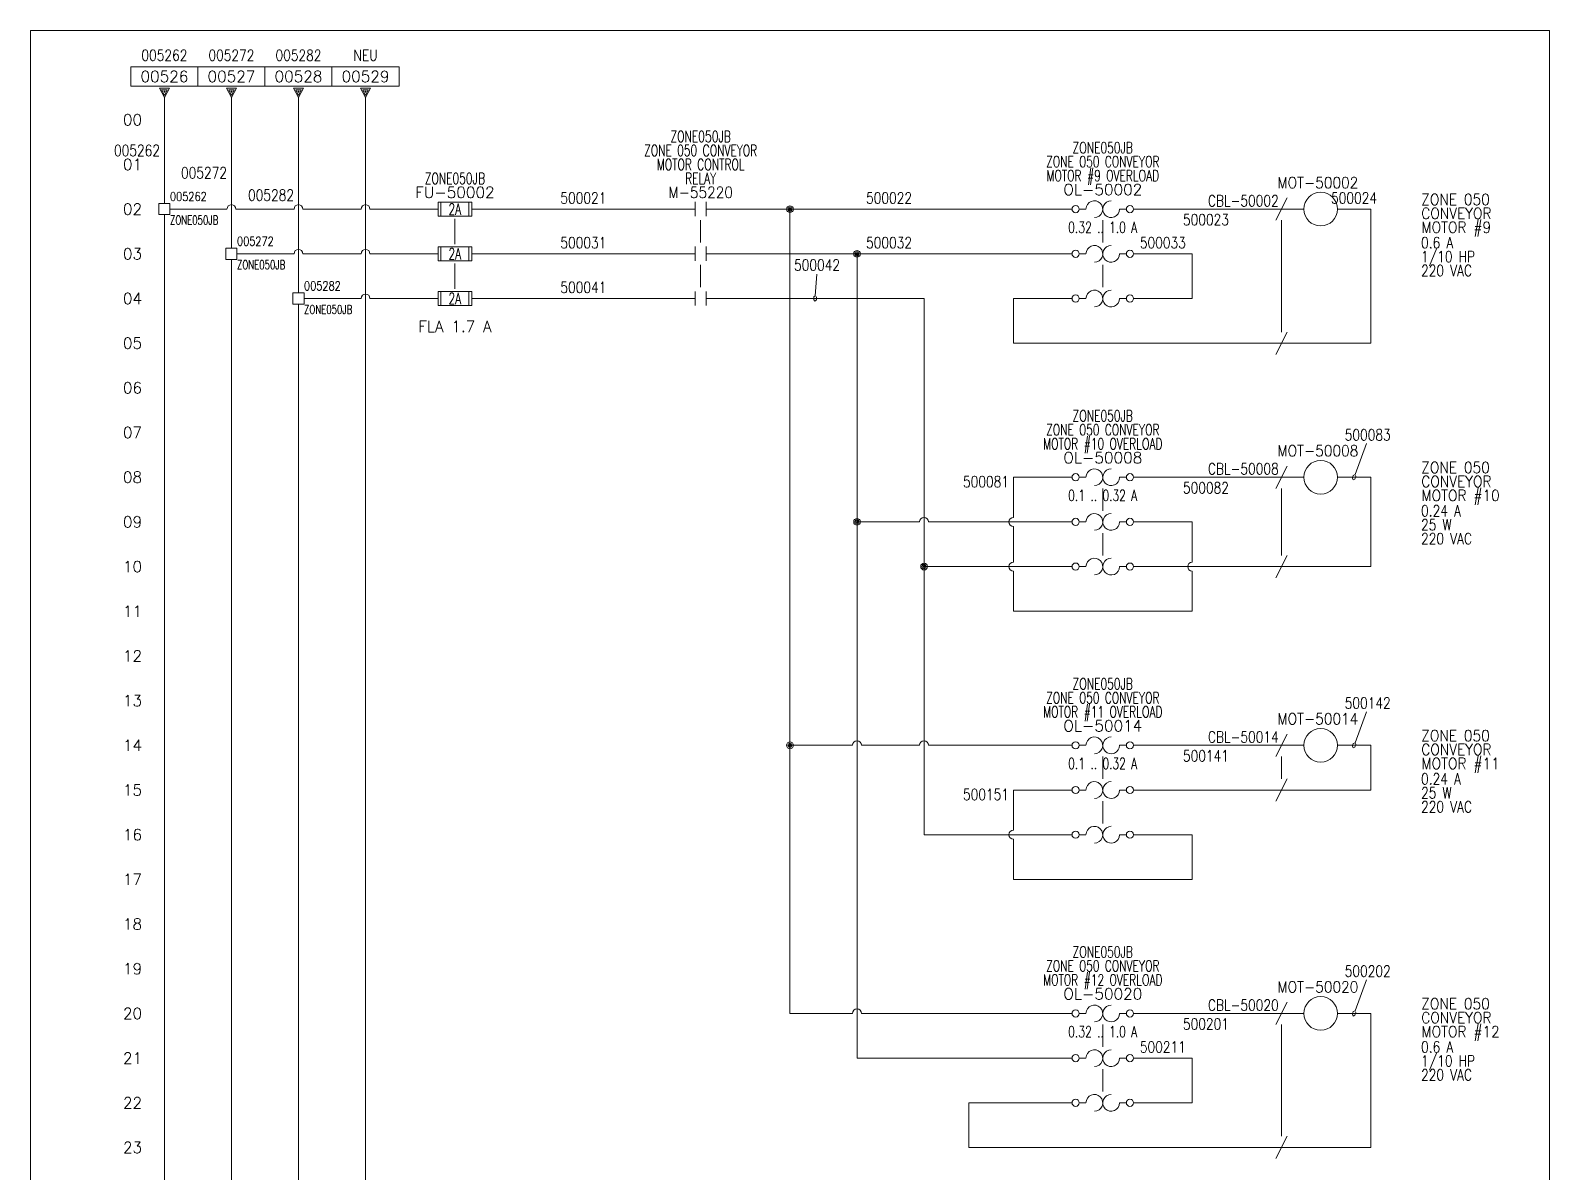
# Model space of a CAD drawing. Header units: inches. Extents: x 0 to 17, y 0 to 23.
# Drawn here: x 0 to 17, y 10.22 to 23 of the extents above; entities that cross this region are included whole.
import ezdxf
from ezdxf.enums import TextEntityAlignment as Align

# ---------------------------------------------------------------- set-up
doc = ezdxf.new("R2010")
doc.units = ezdxf.units.IN
doc.header["$MEASUREMENT"] = 0
doc.layers.get('0').update_dxf_attribs({"lineweight": 5})
for name, color, linetype, lineweight in [('DESC', 1, 'Continuous', 5), ('DESCCHILD', 1, 'Continuous', 5), ('LINK', 7, 'Continuous', 5), ('LOC', 252, 'Continuous', 5), ('MISC', 2, 'Continuous', 5), ('SYMS', 7, 'Continuous', 5), ('TAGS', 2, 'Continuous', 5), ('Title_Block_Info', 2, 'Continuous', 5), ('WIRENO', 1, 'Continuous', 5), ('WIRES', 7, 'Continuous', 5), ('XREF', 1, 'Continuous', 5)]:
    doc.layers.add(name, color=color, linetype=linetype, lineweight=lineweight)
doc.layers.add('WIRENO_DEST', color=1, linetype='Continuous')
doc.styles.get("Standard").update_dxf_attribs({"font": 'romans.shx'})
doc.styles.add('WD', font='romans.shx')

# ---------------------------------------------------------------- blocks, each defined once
blk = doc.blocks.new('WD_MLRH')
at = {"color": 2, "style": 'WD'}
blk.add_attdef('RUNGFIRST', text='', height=0.125, dxfattribs=at).set_placement((-0.25, 0), align=Align.MIDDLE_RIGHT)
at = {"style": 'WD', "flags": 1}
for tag, p in [('RUNGHORV', (-0.25, -0.127)), ('RUNGINC', (-0.25, -0.163)), ('WIRE-START', (-0.25, -0.356)), ('WIREMODE', (-0.25, -0.281)), ('RUNGDIST', (-0.25, -0.2)), ('RUNGCNT', (-0.25, -0.237)), ('WIREFMT', (-0.25, -0.321)), ('WIRE-GSUF', (-0.25, -0.396)), ('PH3SPACE', (-0.25, -0.437))]:
    blk.add_attdef(tag, text='', height=0.025, dxfattribs=at).set_placement(p, align=Align.RIGHT)
blk = doc.blocks.new('HFU1')
for p, q in [((-0.188, -0.078), (-0.188, 0.078)), ((-0.188, 0.078), (0.188, 0.078)), ((-0.156, 0.078), (-0.156, -0.078)), ((0.156, 0.078), (0.156, -0.078)), ((0.188, 0.078), (0.188, -0.078)), ((0.188, -0.078), (-0.188, -0.078))]:
    blk.add_line(p, q)
at = {"style": 'WD', "width": 0.7}
for tag, p in [('INST', (0, 0.451)), ('LOC', (0, 0.281))]:
    blk.add_attdef(tag, text='', height=0.125, dxfattribs=at).set_placement(p, align=Align.CENTER)
at = {"style": 'WD'}
blk.add_attdef('TAG1', text='', height=0.125, dxfattribs=at).set_placement((0, 0.125), align=Align.CENTER)
at = {"linetype": 'Continuous', "style": 'WD', "flags": 9}
for tag, p in [('ASSYCODE', (0.157, 0.251)), ('MFG', (0.156, 0.083)), ('CAT', (0.156, 0.102))]:
    blk.add_attdef(tag, text='', height=0.01, dxfattribs=at).set_placement(p, align=Align.CENTER)
at = {"style": 'WD', "width": 0.7}
blk.add_attdef('RATING1', text='', height=0.125, dxfattribs=at).set_placement((0, 0), align=Align.MIDDLE_CENTER)
at = {"style": 'WD'}
for tag, p, flags in [('X4TERM01', (-0.188, 0), 1), ('FAMILY', (0.129, 0.108), 9), ('X1TERM02', (0.188, 0), 1)]:
    blk.add_attdef(tag, p, '', height=0.01, dxfattribs=dict(at, flags=flags))
for tag, p in [('X2LINK', (0, 0.109)), ('X8LINK', (0, -0.109))]:
    blk.add_attdef(tag, p, '', height=0.01, dxfattribs=at)
at = {"linetype": 'Continuous', "style": 'WD', "flags": 8}
blk.add_attdef('TERM01', text='', height=0.125, dxfattribs=at).set_placement((-0.25, -0.031), align=Align.TOP_RIGHT)
blk.add_attdef('TERM02', text='', height=0.125, dxfattribs=at).set_placement((0.25, -0.031), align=Align.TOP_LEFT)
blk = doc.blocks.new('HFU2')
for p, q in [((-0.188, -0.078), (-0.188, 0.078)), ((-0.188, 0.078), (0.188, 0.078)), ((-0.156, 0.078), (-0.156, -0.078)), ((0.156, 0.078), (0.156, -0.078)), ((0.188, 0.078), (0.188, -0.078)), ((0.188, -0.078), (-0.188, -0.078))]:
    blk.add_line(p, q)
at = {"style": 'WD', "width": 0.7}
for tag, p in [('INST', (0, 0.451)), ('LOC', (0, 0.281))]:
    blk.add_attdef(tag, text='', height=0.125, dxfattribs=at).set_placement(p, align=Align.CENTER)
at = {"style": 'WD'}
blk.add_attdef('TAG2', text='', height=0.125, dxfattribs=at).set_placement((0, 0.125), align=Align.CENTER)
at = {"linetype": 'Continuous', "style": 'WD', "flags": 9}
for tag, p in [('FAMILY', (0.157, 0.251)), ('ASSYCODE', (0.188, 0.235)), ('MFG', (0.156, 0.083)), ('CAT', (0.156, 0.102))]:
    blk.add_attdef(tag, text='', height=0.01, dxfattribs=at).set_placement(p, align=Align.CENTER)
at = {"style": 'WD', "width": 0.7}
blk.add_attdef('RATING1', text='', height=0.125, dxfattribs=at).set_placement((0, 0), align=Align.MIDDLE_CENTER)
at = {"style": 'WD', "flags": 1}
for tag, p in [('X4TERM01', (-0.188, 0)), ('X1TERM02', (0.188, 0))]:
    blk.add_attdef(tag, p, '', height=0.01, dxfattribs=at)
at = {"style": 'WD'}
for tag, p in [('X2LINK', (0, 0.109)), ('X8LINK', (0, -0.109))]:
    blk.add_attdef(tag, p, '', height=0.01, dxfattribs=at)
at = {"linetype": 'Continuous', "style": 'WD', "flags": 8}
blk.add_attdef('TERM01', text='', height=0.125, dxfattribs=at).set_placement((-0.25, -0.031), align=Align.TOP_RIGHT)
blk.add_attdef('TERM02', text='', height=0.125, dxfattribs=at).set_placement((0.25, -0.031), align=Align.TOP_LEFT)
blk = doc.blocks.new('HMS21')
at = {"linetype": 'Continuous'}
for p, q in [((-0.062, 0.08), (-0.062, -0.08)), ((0.062, 0.08), (0.062, -0.08))]:
    blk.add_line(p, q, dxfattribs=at)
at = {"style": 'WD'}
for tag, width, p in [('LOC', 0.7, (0, 0.75)), ('DESC1', 0.7, (0, 0.594)), ('DESC2', 0.7, (0, 0.437)), ('DESC3', 0.7, (0, 0.281)), ('TAG2', 0.9, (0, 0.125)), ('XREF', 0.7, (0, -0.297)), ('INST', 0.7, (0, -0.438))]:
    blk.add_attdef(tag, text='', height=0.125, dxfattribs=dict(at, width=width)).set_placement(p, align=Align.CENTER)
for tag, p, flags in [('X4TERM01', (-0.062, 0), 1), ('X1TERM02', (0.062, 0), 1), ('FAMILY', (0.097, 0.053), 9), ('CONTACT', (0.097, 0.036), 1)]:
    blk.add_attdef(tag, p, '', height=0.01, dxfattribs=dict(at, flags=flags))
for tag, p in [('X2LINK', (0, 0.125)), ('X8LINK', (0, -0.125))]:
    blk.add_attdef(tag, p, '', height=0.01, dxfattribs=at)
at = {"linetype": 'Continuous', "style": 'WD', "flags": 8}
blk.add_attdef('TERM01', text='', height=0.125, dxfattribs=at).set_placement((-0.125, -0.031), align=Align.TOP_RIGHT)
blk.add_attdef('TERM02', text='', height=0.125, dxfattribs=at).set_placement((0.125, -0.031), align=Align.TOP_LEFT)
blk = doc.blocks.new('HOL11')
for p, q in [((-0.264, 0), (-0.188, 0)), ((0.188, 0), (0.264, 0))]:
    blk.add_line(p, q)
at = {"linetype": 'Continuous'}
for centre in [(-0.304, 0), (0.304, 0)]:
    blk.add_circle(centre, 0.04, dxfattribs=at)
for centre, start, end in [((-0.094, 0), 270.001, 180.002), ((0.094, 0), 90, 0.001)]:
    blk.add_arc(centre, 0.0938, start, end)
at = {"style": 'WD', "width": 0.7}
for tag, p in [('INST', (0, 0.795)), ('LOC', (0, 0.625)), ('DESC1', (0, 0.469)), ('DESC2', (0, 0.312)), ('RATING1', (0, -0.266))]:
    blk.add_attdef(tag, text='', height=0.125, dxfattribs=at).set_placement(p, align=Align.CENTER)
at = {"style": 'WD'}
blk.add_attdef('TAG1', text='', height=0.125, dxfattribs=at).set_placement((0, 0.156), align=Align.CENTER)
for tag, p, flags in [('X4TERM01', (-0.344, 0), 1), ('FAMILY', (0.205, 0.152), 9), ('X1TERM02', (0.344, 0), 1)]:
    blk.add_attdef(tag, p, '', height=0.01, dxfattribs=dict(at, flags=flags))
for tag, p in [('X2LINK', (0, 0.125)), ('X8LINK', (0, -0.125))]:
    blk.add_attdef(tag, p, '', height=0.01, dxfattribs=at)
at = {"linetype": 'Continuous', "style": 'WD', "flags": 9}
for tag, p in [('ASSYCODE', (0.219, 0.062)), ('MFG', (0.228, 0.089)), ('CAT', (0.23, 0.108))]:
    blk.add_attdef(tag, text='', height=0.01, dxfattribs=at).set_placement(p, align=Align.CENTER)
at = {"linetype": 'Continuous', "style": 'WD', "flags": 8}
blk.add_attdef('TERM01', text='', height=0.125, dxfattribs=at).set_placement((-0.406, -0.031), align=Align.TOP_RIGHT)
blk.add_attdef('TERM02', text='', height=0.125, dxfattribs=at).set_placement((0.406, -0.031), align=Align.TOP_LEFT)
blk = doc.blocks.new('HOL21')
for p, q in [((-0.264, 0), (-0.188, 0)), ((0.188, 0), (0.264, 0))]:
    blk.add_line(p, q)
at = {"linetype": 'Continuous'}
for centre in [(-0.304, 0), (0.304, 0)]:
    blk.add_circle(centre, 0.04, dxfattribs=at)
for centre, start, end in [((-0.094, 0), 270.001, 180.002), ((0.094, 0), 90, 0.001)]:
    blk.add_arc(centre, 0.0938, start, end)
at = {"style": 'WD', "width": 0.7}
for tag, p in [('INST', (0, 0.81)), ('LOC', (0, 0.641)), ('DESC1', (0, 0.484)), ('DESC2', (0, 0.328))]:
    blk.add_attdef(tag, text='', height=0.125, dxfattribs=at).set_placement(p, align=Align.CENTER)
at = {"style": 'WD'}
blk.add_attdef('TAG2', text='', height=0.125, dxfattribs=at).set_placement((0, 0.172), align=Align.CENTER)
for tag, p, flags in [('X4TERM01', (-0.344, 0), 1), ('FAMILY', (0.205, 0.152), 9), ('X1TERM02', (0.344, 0), 1)]:
    blk.add_attdef(tag, p, '', height=0.01, dxfattribs=dict(at, flags=flags))
for tag, p in [('X2LINK', (0, 0.125)), ('X8LINK', (0, -0.125))]:
    blk.add_attdef(tag, p, '', height=0.01, dxfattribs=at)
at = {"linetype": 'Continuous', "style": 'WD', "flags": 8}
blk.add_attdef('TERM01', text='', height=0.125, dxfattribs=at).set_placement((-0.406, -0.016), align=Align.TOP_RIGHT)
blk.add_attdef('TERM02', text='', height=0.125, dxfattribs=at).set_placement((0.406, -0.016), align=Align.TOP_LEFT)
blk = doc.blocks.new('WDDOT')
for radius in [0.0375, 0.0234, 0.0116]:
    blk.add_circle((0, 0), radius)
blk = doc.blocks.new('HA2D2')
for p, q in [((0.375, 0.344), (-0.375, 0.344)), ((-0.375, 0.344), (-0.375, 0.125)), ((0.375, 0.125), (0.375, 0.344)), ((-0.375, 0.125), (0.375, 0.125)), ((0.055, 0.102), (-0.055, 0.102)), ((-0.055, 0.102), (0, 0)), ((0, 0.023), (-0.031, 0.086)), ((-0.031, 0.086), (0.031, 0.086)), ((0, 0.055), (-0.008, 0.07)), ((-0.008, 0.07), (0.008, 0.07)), ((0, 0), (0.055, 0.102)), ((0.031, 0.086), (0, 0.023)), ((0.008, 0.07), (0, 0.055))]:
    blk.add_line(p, q)
at = {"style": 'WD', "width": 0.8, "flags": 8}
for tag, p in [('DESC1', (0, 0.722)), ('WIRENO', (0, 0.534))]:
    blk.add_attdef(tag, text='', height=0.125, dxfattribs=at).set_placement(p, align=Align.TOP_CENTER)
at = {"style": 'WD'}
blk.add_attdef('XREF', text='', height=0.125, dxfattribs=at).set_placement((0, 0.172), align=Align.CENTER)
at = {"style": 'WD', "flags": 1}
for tag, p in [('X8TERM01', (0, 0)), ('SIGCODE', (0.088, 0.066))]:
    blk.add_attdef(tag, p, '', height=0.01, dxfattribs=at)
blk = doc.blocks.new('HMO12')
blk.add_circle((0, 0), 0.188)
at = {"style": 'WD'}
for tag, width, p in [('INST', 0.7, (-0.026, 0.559)), ('LOC', 0.7, (-0.026, 0.39)), ('TAG1', 0.9, (-0.031, 0.234))]:
    blk.add_attdef(tag, text='', height=0.125, dxfattribs=dict(at, width=width)).set_placement(p, align=Align.CENTER)
at = {"style": 'WD', "flags": 9}
blk.add_attdef('FAMILY', text='', height=0.01, dxfattribs=at).set_placement((-0.005, 0.17), align=Align.CENTER)
at = {"style": 'WD'}
for tag, p, width in [('DESC1', (1.126, 0.046), 0.9), ('DESC2', (1.126, -0.11), 0.9), ('DESC3', (1.126, -0.266), 0.9), ('RATING1', (1.125, -0.438), 0.8), ('RATING2', (1.125, -0.594), 0.8), ('RATING3', (1.125, -0.75), 0.8), ('RATING4', (1.125, -0.906), 0.8)]:
    blk.add_attdef(tag, p, '', height=0.125, dxfattribs=dict(at, width=width))
at = {"style": 'WD', "flags": 1}
for tag, p in [('X4TERM01', (-0.188, 0)), ('X1TERM02', (0.188, 0)), ('X0TERM03', (0.133, -0.133))]:
    blk.add_attdef(tag, p, '', height=0.01, dxfattribs=at)
at = {"linetype": 'Continuous', "style": 'WD', "flags": 9}
blk.add_attdef('ASSYCODE', text='', height=0.01, dxfattribs=at).set_placement((0, 0.125), align=Align.CENTER)
at = {"linetype": 'Continuous', "style": 'WD', "flags": 1}
for tag, p in [('MFG', (0, 0.14)), ('CAT', (0, 0.159))]:
    blk.add_attdef(tag, text='', height=0.01, dxfattribs=at).set_placement(p, align=Align.MIDDLE)
at = {"linetype": 'Continuous', "style": 'WD'}
blk.add_attdef('TERM01', text='', height=0.125, dxfattribs=at).set_placement((-0.231, -0.035), align=Align.TOP_RIGHT)
for tag, p in [('TERM02', (0.231, -0.035)), ('TERM03', (0.062, -0.219))]:
    blk.add_attdef(tag, text='', height=0.125, dxfattribs=at).set_placement(p, align=Align.TOP_LEFT)
blk = doc.blocks.new('HW01')
for p, q in [((0.062, 0.125), (-0.062, -0.125)), ((0.031, 0), (-0.031, 0))]:
    blk.add_line(p, q)
at = {"style": 'WD', "width": 0.7, "flags": 1}
for tag, p in [('INST', (0, 0.357)), ('LOC', (0, 0.188)), ('DESC1', (0, -0.456)), ('XREF', (0, -0.3)), ('DESC2', (0, -0.613))]:
    blk.add_attdef(tag, text='', height=0.125, dxfattribs=at).set_placement(p, align=Align.CENTER)
at = {"style": 'WD', "width": 0.8}
blk.add_attdef('TAG1', text='', height=0.125, dxfattribs=at).set_placement((-0.031, 0.031), align=Align.RIGHT)
at = {"style": 'WD', "flags": 1}
for tag, p in [('X4TERM01', (-0.031, 0)), ('X1TERM01', (0.031, 0))]:
    blk.add_attdef(tag, p, '', height=0.01, dxfattribs=at)
at = {"linetype": 'Continuous', "style": 'WD', "flags": 9}
blk.add_attdef('ASSYCODE', text='', height=0.01, dxfattribs=at).set_placement((0.029, 0.042), align=Align.CENTER)
at = {"style": 'WD'}
for tag, p in [('X2LINK', (0, 0.125)), ('X8LINK', (0, -0.125))]:
    blk.add_attdef(tag, p, '', height=0.01, dxfattribs=at)
at = {"style": 'WD', "flags": 9}
blk.add_attdef('FAMILY', text='', height=0.01, dxfattribs=at).set_placement((0.023, 0.118), align=Align.CENTER)
at = {"style": 'WD', "width": 0.8}
blk.add_attdef('RATING1', (0.094, 0.031), '', height=0.125, dxfattribs=at)
at = {"style": 'WD', "width": 0.8, "flags": 1}
blk.add_attdef('MFG', text='', height=0.0938, dxfattribs=at).set_placement((-0.125, -0.031), align=Align.TOP_RIGHT)
blk.add_attdef('CAT', text='', height=0.0938, dxfattribs=at).set_placement((0.031, -0.031), align=Align.TOP_LEFT)
blk = doc.blocks.new('HW02')
for p, q in [((0.062, 0.125), (-0.062, -0.125)), ((0.031, 0), (-0.031, 0))]:
    blk.add_line(p, q)
at = {"style": 'WD', "width": 0.7, "flags": 1}
for tag, p in [('INST', (0, 0.357)), ('LOC', (0, 0.188)), ('DESC1', (0, -0.456)), ('XREF', (0, -0.3)), ('DESC2', (0, -0.613))]:
    blk.add_attdef(tag, text='', height=0.125, dxfattribs=at).set_placement(p, align=Align.CENTER)
at = {"style": 'WD', "width": 0.8}
blk.add_attdef('TAG2', text='', height=0.125, dxfattribs=at).set_placement((-0.031, 0.031), align=Align.RIGHT)
at = {"style": 'WD', "flags": 1}
for tag, p in [('X4TERM01', (-0.031, 0)), ('X1TERM01', (0.031, 0))]:
    blk.add_attdef(tag, p, '', height=0.01, dxfattribs=at)
at = {"style": 'WD'}
for tag, p in [('X2LINK', (0, 0.125)), ('X8LINK', (0, -0.125))]:
    blk.add_attdef(tag, p, '', height=0.01, dxfattribs=at)
at = {"style": 'WD', "flags": 9}
blk.add_attdef('FAMILY', text='', height=0.01, dxfattribs=at).set_placement((0.023, 0.118), align=Align.CENTER)
at = {"style": 'WD', "width": 0.8}
blk.add_attdef('RATING1', (0.094, 0.031), '', height=0.125, dxfattribs=at)
blk = doc.blocks.new('WD_WNV')
at = {"linetype": 'Continuous', "style": 'WD', "width": 0.8}
blk.add_attdef('WIRENO', text='', height=0.125, dxfattribs=at).set_placement((-0.05, 0), align=Align.MIDDLE_RIGHT)
blk = doc.blocks.new('WD_WNH')
at = {"linetype": 'Continuous', "style": 'WD', "width": 0.8}
blk.add_attdef('WIRENO', text='', height=0.125, dxfattribs=at).set_placement((0, 0.0625), align=Align.CENTER)
blk = doc.blocks.new('TB_P')
at = {"color": 5, "linetype": 'Continuous'}
blk.add_lwpolyline([(0, 0), (17, 0), (17, 23), (0, 23)], close=True, dxfattribs=at)
at = {"color": 2, "linetype": 'Continuous', "style": 'WD', "flags": 1}
for tag, p in [('REV1_NO', (1.734, 3.29)), ('REV1_BY', (7.303, 3.29)), ('REV1_DATE', (9.562, 3.29)), ('REV2_NO', (1.734, 3.04)), ('REV2_BY', (7.303, 3.04)), ('REV2_DATE', (9.562, 3.04)), ('REV3_NO', (1.734, 2.79)), ('REV3_BY', (7.303, 2.79)), ('REV3_DATE', (9.562, 2.79)), ('REV4_NO', (1.734, 2.54)), ('REV4_BY', (7.303, 2.54)), ('REV4_DATE', (9.562, 2.54)), ('REV5_NO', (1.734, 2.29)), ('REV5_BY', (7.303, 2.29)), ('REV5_DATE', (9.562, 2.29)), ('REV6_NO', (1.734, 2.04)), ('REV6_BY', (7.303, 2.04)), ('REV6_DATE', (9.562, 2.04)), ('REV7_NO', (1.734, 1.79)), ('REV7_BY', (7.303, 1.79)), ('REV7_DATE', (9.562, 1.79)), ('REV8_NO', (1.734, 1.54)), ('REV8_BY', (7.303, 1.54)), ('REV8_DATE', (9.562, 1.54)), ('REV9_NO', (1.734, 1.29)), ('REV9_BY', (7.303, 1.29)), ('REV9_DATE', (9.562, 1.29))]:
    blk.add_attdef(tag, text='', height=0.15, dxfattribs=at).set_placement(p, align=Align.MIDDLE_CENTER)
for tag, p in [('REV1_CHANGE', (2.292, 3.29)), ('REV2_CHANGE', (2.292, 3.04)), ('REV3_CHANGE', (2.292, 2.79)), ('REV4_CHANGE', (2.292, 2.54)), ('REV5_CHANGE', (2.292, 2.29)), ('REV6_CHANGE', (2.292, 2.04)), ('REV7_CHANGE', (2.292, 1.79)), ('REV8_CHANGE', (2.292, 1.54)), ('REV9_CHANGE', (2.292, 1.29))]:
    blk.add_attdef(tag, text='', height=0.15, dxfattribs=at).set_placement(p, align=Align.MIDDLE_LEFT)
at = {"layer": 'Title_Block_Info', "ltscale": 0.1}
for tag, p in [('CUSTOMER', (6.842, 0.833)), ('JOB DESCRIPTION LINE', (6.842, 0.5)), ('DRAWING DESCRIPTION', (6.842, 0.167))]:
    blk.add_attdef(tag, text='', height=0.15, dxfattribs=at).set_placement(p, align=Align.MIDDLE_LEFT)
at = {"layer": 'Title_Block_Info', "ltscale": 0.1, "style": 'WD'}
for tag, p in [('JOB #', (12.752, 0.833)), ('SEC. NO.', (14.75, 0.833)), ('SHT. NO.', (16.312, 0.833)), ('NAME', (12.795, 0.5)), ('REV', (16.194, 0.5))]:
    blk.add_attdef(tag, text='', height=0.125, dxfattribs=at).set_placement(p, align=Align.MIDDLE_CENTER)
blk.add_attdef('DATE', text='', height=0.125, dxfattribs=at).set_placement((15.188, 0.5), align=Align.MIDDLE_RIGHT)
blk.add_attdef('FILE NUMBER', text='', height=0.125, dxfattribs=at).set_placement((12.591, 0.167), align=Align.MIDDLE_LEFT)
blk = doc.blocks.new('VT0W01')
for p, q in [((-0.062, 0.062), (0.062, 0.062)), ((-0.062, -0.062), (-0.062, 0.062)), ((0.062, 0.062), (0.062, -0.062)), ((0.062, -0.062), (-0.062, -0.062))]:
    blk.add_line(p, q)
at = {"linetype": 'Continuous', "style": 'WD'}
for tag, p, width, flags in [('WIRENO', (0.062, 0.091), 0.8, 8), ('TAGSTRIP', (0.05, -0.282), 0.9, 8), ('CAT', (0.213, -0.406), 0.8, 1)]:
    blk.add_attdef(tag, p, '', height=0.1, dxfattribs=dict(at, width=width, flags=flags))
at = {"style": 'WD', "width": 0.7}
for tag, p in [('INST', (0.062, 0.208)), ('LOC', (0.062, -0.173))]:
    blk.add_attdef(tag, p, '', height=0.1, dxfattribs=at)
at = {"style": 'WD', "flags": 1}
for tag, p, height in [('X4TERM01', (-0.062, 0), 0.01), ('X4TERMDESC01', (-0.055, -0.023), 0.025), ('X2TERMDESC01', (-0.006, 0.029), 0.025), ('X2TERM01', (0, 0.062), 0.01), ('X1TERMDESC01', (0.039, -0.003), 0.025), ('X1TERM01', (0.062, 0), 0.01), ('X8TERM01', (0, -0.062), 0.01), ('X8TERMDESC01', (0, -0.054), 0.025)]:
    blk.add_attdef(tag, p, '', height=height, dxfattribs=at)
at = {"linetype": 'Continuous', "style": 'WD', "width": 0.8, "flags": 1}
blk.add_attdef('MFG', text='', height=0.1, dxfattribs=at).set_placement((0.088, -0.406), align=Align.RIGHT)
at = {"style": 'WD', "width": 0.7, "flags": 1}
blk.add_attdef('ASSYCODE', (0.062, -0.281), '', height=0.01, dxfattribs=at)

msp = doc.modelspace()

# ---------------------------------------------------------------- linework, layer by layer
at = {"layer": 'LINK'}
for points in [[(4.75, 20.891), (4.75, 20.609)], [(7.5, 20.875), (7.5, 20.625)], [(12, 20.875), (12, 20.625)], [(14, 20.875), (14, 19.625)], [(4.75, 20.391), (4.75, 20.109)], [(7.5, 20.375), (7.5, 20.125)], [(12, 20.375), (12, 20.125)], [(12, 17.875), (12, 17.625)], [(14, 17.875), (14, 17.125)], [(12, 17.375), (12, 17.125)], [(12, 14.875), (12, 14.625)], [(14, 14.875), (14, 14.625)], [(12, 14.375), (12, 14.125)], [(12, 11.875), (12, 11.625)], [(14, 11.875), (14, 10.625)], [(12, 11.375), (12, 11.125)]]:
    msp.add_lwpolyline(points, dxfattribs=at)
at = {"layer": 'WIRENO'}
for points in [[(8.8, 20.274), (8.783, 20.031), (8.767, 20.017), (8.765, 19.986), (8.779, 19.969), (8.796, 19.984), (8.798, 20.015), (8.791, 20.023)], [(14.952, 18.376), (14.823, 18.029), (14.803, 18.02), (14.793, 17.991), (14.802, 17.971), (14.822, 17.98), (14.833, 18.009), (14.828, 18.019)], [(14.952, 15.376), (14.823, 15.029), (14.803, 15.02), (14.793, 14.991), (14.802, 14.971), (14.822, 14.98), (14.833, 15.009), (14.828, 15.019)], [(14.952, 12.376), (14.823, 12.029), (14.803, 12.02), (14.793, 11.991), (14.802, 11.971), (14.822, 11.98), (14.833, 12.009), (14.828, 12.019)]]:
    msp.add_lwpolyline(points, dxfattribs=at)
at = {"layer": 'WIRES'}
for p, q in [((1.5, 22.25), (1.5, 21.062)), ((2.25, 22.25), (2.25, 20.562)), ((3, 22.25), (3, 20.062)), ((3.75, 22.25), (3.75, 2.25)), ((1.5, 20.938), (1.5, 2.25)), ((1.562, 21), (2.2, 21)), ((2.3, 21), (2.95, 21)), ((3.05, 21), (3.7, 21)), ((3.8, 21), (4.563, 21)), ((4.938, 21), (7.437, 21)), ((7.562, 21), (11.656, 21)), ((8.5, 21), (8.5, 15)), ((12.344, 21), (13.969, 21)), ((14.031, 21), (14.25, 21)), ((14.625, 21), (15, 21)), ((15, 21), (15, 19.5)), ((2.25, 20.438), (2.25, 2.25)), ((2.312, 20.5), (2.95, 20.5)), ((3.05, 20.5), (3.7, 20.5)), ((3.8, 20.5), (4.563, 20.5)), ((4.938, 20.5), (7.437, 20.5)), ((7.562, 20.5), (11.656, 20.5)), ((9.25, 20.5), (9.25, 17.5)), ((12.344, 20.5), (13, 20.5)), ((13, 20.5), (13, 20)), ((3, 19.938), (3, 2.25)), ((3.062, 20), (3.7, 20)), ((3.8, 20), (4.563, 20)), ((4.938, 20), (7.437, 20)), ((7.562, 20), (10, 20)), ((10, 20), (10, 14)), ((11.656, 20), (11, 20)), ((11, 20), (11, 19.5)), ((13, 20), (12.344, 20)), ((11, 19.5), (13.969, 19.5)), ((14.031, 19.5), (14.57, 19.5)), ((15, 19.5), (14.57, 19.5)), ((11, 18), (11.656, 18)), ((11, 17.55), (11, 18)), ((13.969, 18), (12.344, 18)), ((14.25, 18), (14.031, 18)), ((14.625, 18), (15, 18)), ((15, 18), (15, 17)), ((9.95, 17.5), (9.25, 17.5)), ((9.25, 11.5), (9.25, 17.5)), ((11.656, 17.5), (10.05, 17.5)), ((11, 17.05), (11, 17.45)), ((12.344, 17.5), (13, 17.5)), ((13, 17.5), (13, 17.05)), ((11.656, 17), (10, 17)), ((11, 16.5), (11, 16.95)), ((12.344, 17), (13.969, 17)), ((13, 16.95), (13, 16.5)), ((14.031, 17), (15, 17)), ((13, 16.5), (11, 16.5)), ((9.2, 15), (8.5, 15)), ((8.5, 12), (8.5, 15)), ((9.95, 15), (9.3, 15)), ((11.656, 15), (10.05, 15)), ((13.969, 15), (12.344, 15)), ((14.25, 15), (14.031, 15)), ((14.625, 15), (15, 15)), ((15, 15), (15, 14.5)), ((11, 14.5), (11.656, 14.5)), ((11, 14.05), (11, 14.5)), ((12.344, 14.5), (13.969, 14.5)), ((14.031, 14.5), (15, 14.5)), ((11.656, 14), (10, 14)), ((11, 13.5), (11, 13.95)), ((12.344, 14), (13, 14)), ((13, 14), (13, 13.5)), ((13, 13.5), (11, 13.5)), ((9.2, 12), (8.5, 12)), ((11.656, 12), (9.3, 12)), ((13.969, 12), (12.344, 12)), ((14.25, 12), (14.031, 12)), ((14.625, 12), (15, 12)), ((15, 10.5), (15, 12)), ((11.656, 11.5), (9.25, 11.5)), ((12.344, 11.5), (13, 11.5)), ((13, 11.5), (13, 11)), ((10.5, 11), (10.5, 10.5)), ((11.656, 11), (10.5, 11)), ((13, 11), (12.344, 11)), ((10.5, 10.5), (13.969, 10.5)), ((14.031, 10.5), (15, 10.5))]:
    msp.add_line(p, q, dxfattribs=at)
for centre, start, end in [((2.25, 21), 0, 180), ((3, 21), 0, 180), ((3.75, 21), 0, 180), ((3, 20.5), 0, 180), ((3.75, 20.5), 0, 180), ((3.75, 20), 0, 180), ((10, 17.5), 0, 180), ((11, 17.5), 90, 270), ((11, 17), 90, 270), ((13, 17), 90, 270), ((9.25, 15), 0, 180), ((10, 15), 0, 180), ((11, 14), 90, 270), ((9.25, 12), 0, 180)]:
    msp.add_arc(centre, 0.05, start, end, dxfattribs=at)

# ---------------------------------------------------------------- block references
msp.add_blockref('TB_P', (0, 0))
msp.add_blockref('WD_MLRH', (1.5, 22)).add_auto_attribs({'RUNGFIRST': '00'})
at = {"layer": 'SYMS'}
ref = msp.add_blockref('HA2D2', (1.5, 22.25), dxfattribs=at)
ref.add_attrib('XREF', '00526', dxfattribs={"layer": 'XREF', "height": 0.125, "style": 'WD'}).set_placement((1.5, 22.422), align=Align.CENTER)
ref.add_attrib('WIRENO', '005262', dxfattribs={"layer": 'WIRENO_DEST', "height": 0.125, "style": 'WD', "width": 0.8, "flags": 8}).set_placement((1.5, 22.784), align=Align.TOP_CENTER)
ref = msp.add_blockref('HA2D2', (2.25, 22.25), dxfattribs=at)
ref.add_attrib('XREF', '00527', dxfattribs={"layer": 'XREF', "height": 0.125, "style": 'WD'}).set_placement((2.25, 22.422), align=Align.CENTER)
ref.add_attrib('WIRENO', '005272', dxfattribs={"layer": 'WIRENO_DEST', "height": 0.125, "style": 'WD', "width": 0.8, "flags": 8}).set_placement((2.25, 22.784), align=Align.TOP_CENTER)
ref = msp.add_blockref('HA2D2', (3, 22.25), dxfattribs=at)
ref.add_attrib('XREF', '00528', dxfattribs={"layer": 'XREF', "height": 0.125, "style": 'WD'}).set_placement((3, 22.422), align=Align.CENTER)
ref.add_attrib('WIRENO', '005282', dxfattribs={"layer": 'WIRENO_DEST', "height": 0.125, "style": 'WD', "width": 0.8, "flags": 8}).set_placement((3, 22.784), align=Align.TOP_CENTER)
ref = msp.add_blockref('HA2D2', (3.75, 22.25), dxfattribs=at)
ref.add_attrib('XREF', '00529', dxfattribs={"layer": 'XREF', "height": 0.125, "style": 'WD'}).set_placement((3.75, 22.422), align=Align.CENTER)
ref.add_attrib('WIRENO', 'NEU', dxfattribs={"layer": 'WIRENO_DEST', "height": 0.125, "style": 'WD', "width": 0.8, "flags": 8}).set_placement((3.75, 22.784), align=Align.TOP_CENTER)
ref = msp.add_blockref('HMS21', (7.5, 21), dxfattribs=at)
ref.add_attrib('TAG2', 'M-55220', dxfattribs={"layer": 'TAGS', "height": 0.125, "style": 'WD', "width": 0.9}).set_placement((7.5, 21.125), align=Align.CENTER)
ref.add_attrib('DESC1', 'ZONE 050 CONVEYOR', dxfattribs={"layer": 'DESCCHILD', "height": 0.125, "style": 'WD', "width": 0.7}).set_placement((7.5, 21.594), align=Align.CENTER)
ref.add_attrib('DESC2', 'MOTOR CONTROL', dxfattribs={"layer": 'DESCCHILD', "height": 0.125, "style": 'WD', "width": 0.7}).set_placement((7.5, 21.437), align=Align.CENTER)
ref.add_attrib('LOC', 'ZONE050JB', dxfattribs={"layer": 'LOC', "height": 0.125, "style": 'WD', "width": 0.7}).set_placement((7.5, 21.75), align=Align.CENTER)
ref.add_attrib('DESC3', 'RELAY', dxfattribs={"layer": 'DESCCHILD', "height": 0.125, "style": 'WD', "width": 0.7}).set_placement((7.5, 21.281), align=Align.CENTER)
ref = msp.add_blockref('HOL11', (12, 21), dxfattribs=at)
ref.add_attrib('RATING1', '0.32 .. 1.0 A', dxfattribs={"layer": 'MISC', "height": 0.125, "style": 'WD', "width": 0.7}).set_placement((12, 20.734), align=Align.CENTER)
ref.add_attrib('TAG1', 'OL-50002', dxfattribs={"layer": 'TAGS', "height": 0.125, "style": 'WD'}).set_placement((12, 21.156), align=Align.CENTER)
ref.add_attrib('DESC1', 'ZONE 050 CONVEYOR', dxfattribs={"layer": 'DESC', "height": 0.125, "style": 'WD', "width": 0.7}).set_placement((12, 21.469), align=Align.CENTER)
ref.add_attrib('DESC2', 'MOTOR #9 OVERLOAD', dxfattribs={"layer": 'DESC', "height": 0.125, "style": 'WD', "width": 0.7}).set_placement((12, 21.312), align=Align.CENTER)
ref.add_attrib('LOC', 'ZONE050JB', dxfattribs={"layer": 'LOC', "height": 0.125, "style": 'WD', "width": 0.7}).set_placement((12, 21.625), align=Align.CENTER)
ref = msp.add_blockref('HFU1', (4.75, 21), dxfattribs=at)
ref.add_attrib('TAG1', 'FU-50002', dxfattribs={"layer": 'TAGS', "height": 0.125, "style": 'WD'}).set_placement((4.75, 21.125), align=Align.CENTER)
ref.add_attrib('LOC', 'ZONE050JB', dxfattribs={"layer": 'LOC', "height": 0.125, "style": 'WD', "width": 0.7}).set_placement((4.75, 21.281), align=Align.CENTER)
ref.add_attrib('RATING1', '2A', dxfattribs={"layer": 'MISC', "height": 0.125, "style": 'WD', "width": 0.7}).set_placement((4.75, 21), align=Align.MIDDLE_CENTER)
ref = msp.add_blockref('HMO12', (14.438, 21), dxfattribs=at)
ref.add_attrib('TAG1', 'MOT-50002', dxfattribs={"layer": 'TAGS', "height": 0.125, "style": 'WD', "width": 0.9}).set_placement((14.406, 21.234), align=Align.CENTER)
ref.add_attrib('DESC2', 'CONVEYOR', (15.564, 20.89), dxfattribs={"layer": 'DESC', "height": 0.125, "style": 'WD', "width": 0.9})
ref.add_attrib('DESC1', 'ZONE 050', (15.564, 21.046), dxfattribs={"layer": 'DESC', "height": 0.125, "style": 'WD', "width": 0.9})
ref.add_attrib('RATING1', '0.6 A', (15.562, 20.562), dxfattribs={"layer": 'MISC', "height": 0.125, "style": 'WD', "width": 0.8})
ref.add_attrib('RATING2', '1/10 HP', (15.562, 20.406), dxfattribs={"layer": 'MISC', "height": 0.125, "style": 'WD', "width": 0.8})
ref.add_attrib('RATING3', '220 VAC', (15.562, 20.25), dxfattribs={"layer": 'MISC', "height": 0.125, "style": 'WD', "width": 0.8})
ref.add_attrib('DESC3', 'MOTOR #9', (15.564, 20.734), dxfattribs={"layer": 'DESC', "height": 0.125, "style": 'WD', "width": 0.9})
ref = msp.add_blockref('VT0W01', (1.5, 21), dxfattribs=at)
ref.add_attrib('WIRENO', '005262', (1.562, 21.091), dxfattribs={"layer": 'WIRENO', "linetype": 'Continuous', "height": 0.1, "style": 'WD', "width": 0.8, "flags": 8})
ref.add_attrib('LOC', 'ZONE050JB', (1.562, 20.827), dxfattribs={"layer": 'LOC', "height": 0.1, "style": 'WD', "width": 0.7})
ref = msp.add_blockref('HW01', (14, 21), dxfattribs=at)
ref.add_attrib('TAG1', 'CBL-50002', dxfattribs={"layer": 'TAGS', "height": 0.125, "style": 'WD', "width": 0.8}).set_placement((13.969, 21.031), align=Align.RIGHT)
for name, p in [('WDDOT', (8.5, 21)), ('HMS21', (7.5, 20.5)), ('HOL21', (12, 20.5)), ('WDDOT', (9.25, 20.5)), ('HMS21', (7.5, 20)), ('HOL21', (12, 20)), ('HW02', (14, 19.5)), ('WDDOT', (9.25, 17.5)), ('HOL21', (12, 17.5)), ('WDDOT', (10, 17)), ('HOL21', (12, 17)), ('HW02', (14, 17)), ('WDDOT', (8.5, 15)), ('HW02', (14, 14.5)), ('HOL21', (12, 14.5)), ('HOL21', (12, 14)), ('HOL21', (12, 11.5)), ('HOL21', (12, 11)), ('HW02', (14, 10.5))]:
    msp.add_blockref(name, p, dxfattribs=at)
ref = msp.add_blockref('VT0W01', (2.25, 20.5), dxfattribs=at)
ref.add_attrib('WIRENO', '005272', (2.312, 20.591), dxfattribs={"layer": 'WIRENO', "linetype": 'Continuous', "height": 0.1, "style": 'WD', "width": 0.8, "flags": 8})
ref.add_attrib('LOC', 'ZONE050JB', (2.312, 20.327), dxfattribs={"layer": 'LOC', "height": 0.1, "style": 'WD', "width": 0.7})
ref = msp.add_blockref('HFU2', (4.75, 20.5), dxfattribs=at)
ref.add_attrib('RATING1', '2A', dxfattribs={"layer": 'MISC', "height": 0.125, "style": 'WD', "width": 0.7}).set_placement((4.75, 20.5), align=Align.MIDDLE_CENTER)
ref = msp.add_blockref('VT0W01', (3, 20), dxfattribs=at)
ref.add_attrib('WIRENO', '005282', (3.062, 20.091), dxfattribs={"layer": 'WIRENO', "linetype": 'Continuous', "height": 0.1, "style": 'WD', "width": 0.8, "flags": 8})
ref.add_attrib('LOC', 'ZONE050JB', (3.062, 19.827), dxfattribs={"layer": 'LOC', "height": 0.1, "style": 'WD', "width": 0.7})
ref = msp.add_blockref('HFU2', (4.75, 20), dxfattribs=at)
ref.add_attrib('RATING1', '2A', dxfattribs={"layer": 'MISC', "height": 0.125, "style": 'WD', "width": 0.7}).set_placement((4.75, 20), align=Align.MIDDLE_CENTER)
ref = msp.add_blockref('HOL11', (12, 18), dxfattribs=at)
ref.add_attrib('RATING1', '0.1 .. 0.32 A', dxfattribs={"layer": 'MISC', "height": 0.125, "style": 'WD', "width": 0.7}).set_placement((12, 17.734), align=Align.CENTER)
ref.add_attrib('TAG1', 'OL-50008', dxfattribs={"layer": 'TAGS', "height": 0.125, "style": 'WD'}).set_placement((12, 18.156), align=Align.CENTER)
ref.add_attrib('DESC1', 'ZONE 050 CONVEYOR', dxfattribs={"layer": 'DESC', "height": 0.125, "style": 'WD', "width": 0.7}).set_placement((12, 18.469), align=Align.CENTER)
ref.add_attrib('DESC2', 'MOTOR #10 OVERLOAD', dxfattribs={"layer": 'DESC', "height": 0.125, "style": 'WD', "width": 0.7}).set_placement((12, 18.312), align=Align.CENTER)
ref.add_attrib('LOC', 'ZONE050JB', dxfattribs={"layer": 'LOC', "height": 0.125, "style": 'WD', "width": 0.7}).set_placement((12, 18.625), align=Align.CENTER)
ref = msp.add_blockref('HMO12', (14.438, 18), dxfattribs=at)
ref.add_attrib('TAG1', 'MOT-50008', dxfattribs={"layer": 'TAGS', "height": 0.125, "style": 'WD', "width": 0.9}).set_placement((14.406, 18.234), align=Align.CENTER)
ref.add_attrib('DESC2', 'CONVEYOR', (15.564, 17.89), dxfattribs={"layer": 'DESC', "height": 0.125, "style": 'WD', "width": 0.9})
ref.add_attrib('DESC1', 'ZONE 050', (15.564, 18.046), dxfattribs={"layer": 'DESC', "height": 0.125, "style": 'WD', "width": 0.9})
ref.add_attrib('RATING1', '0.24 A', (15.562, 17.562), dxfattribs={"layer": 'MISC', "height": 0.125, "style": 'WD', "width": 0.8})
ref.add_attrib('RATING2', '25 W', (15.562, 17.406), dxfattribs={"layer": 'MISC', "height": 0.125, "style": 'WD', "width": 0.8})
ref.add_attrib('RATING3', '220 VAC', (15.562, 17.25), dxfattribs={"layer": 'MISC', "height": 0.125, "style": 'WD', "width": 0.8})
ref.add_attrib('DESC3', 'MOTOR #10', (15.564, 17.734), dxfattribs={"layer": 'DESC', "height": 0.125, "style": 'WD', "width": 0.9})
ref = msp.add_blockref('HW01', (14, 18), dxfattribs=at)
ref.add_attrib('TAG1', 'CBL-50008', dxfattribs={"layer": 'TAGS', "height": 0.125, "style": 'WD', "width": 0.8}).set_placement((13.969, 18.031), align=Align.RIGHT)
ref = msp.add_blockref('HOL11', (12, 15), dxfattribs=at)
ref.add_attrib('RATING1', '0.1 .. 0.32 A', dxfattribs={"layer": 'MISC', "height": 0.125, "style": 'WD', "width": 0.7}).set_placement((12, 14.734), align=Align.CENTER)
ref.add_attrib('TAG1', 'OL-50014', dxfattribs={"layer": 'TAGS', "height": 0.125, "style": 'WD'}).set_placement((12, 15.156), align=Align.CENTER)
ref.add_attrib('DESC1', 'ZONE 050 CONVEYOR', dxfattribs={"layer": 'DESC', "height": 0.125, "style": 'WD', "width": 0.7}).set_placement((12, 15.469), align=Align.CENTER)
ref.add_attrib('DESC2', 'MOTOR #11 OVERLOAD', dxfattribs={"layer": 'DESC', "height": 0.125, "style": 'WD', "width": 0.7}).set_placement((12, 15.312), align=Align.CENTER)
ref.add_attrib('LOC', 'ZONE050JB', dxfattribs={"layer": 'LOC', "height": 0.125, "style": 'WD', "width": 0.7}).set_placement((12, 15.625), align=Align.CENTER)
ref = msp.add_blockref('HMO12', (14.438, 15), dxfattribs=at)
ref.add_attrib('TAG1', 'MOT-50014', dxfattribs={"layer": 'TAGS', "height": 0.125, "style": 'WD', "width": 0.9}).set_placement((14.406, 15.234), align=Align.CENTER)
ref.add_attrib('DESC2', 'CONVEYOR', (15.564, 14.89), dxfattribs={"layer": 'DESC', "height": 0.125, "style": 'WD', "width": 0.9})
ref.add_attrib('DESC1', 'ZONE 050', (15.564, 15.046), dxfattribs={"layer": 'DESC', "height": 0.125, "style": 'WD', "width": 0.9})
ref.add_attrib('RATING1', '0.24 A', (15.562, 14.562), dxfattribs={"layer": 'MISC', "height": 0.125, "style": 'WD', "width": 0.8})
ref.add_attrib('RATING2', '25 W', (15.562, 14.406), dxfattribs={"layer": 'MISC', "height": 0.125, "style": 'WD', "width": 0.8})
ref.add_attrib('RATING3', '220 VAC', (15.562, 14.25), dxfattribs={"layer": 'MISC', "height": 0.125, "style": 'WD', "width": 0.8})
ref.add_attrib('DESC3', 'MOTOR #11', (15.564, 14.734), dxfattribs={"layer": 'DESC', "height": 0.125, "style": 'WD', "width": 0.9})
ref = msp.add_blockref('HW01', (14, 15), dxfattribs=at)
ref.add_attrib('TAG1', 'CBL-50014', dxfattribs={"layer": 'TAGS', "height": 0.125, "style": 'WD', "width": 0.8}).set_placement((13.969, 15.031), align=Align.RIGHT)
ref = msp.add_blockref('HOL11', (12, 12), dxfattribs=at)
ref.add_attrib('RATING1', '0.32 .. 1.0 A', dxfattribs={"layer": 'MISC', "height": 0.125, "style": 'WD', "width": 0.7}).set_placement((12, 11.734), align=Align.CENTER)
ref.add_attrib('TAG1', 'OL-50020', dxfattribs={"layer": 'TAGS', "height": 0.125, "style": 'WD'}).set_placement((12, 12.156), align=Align.CENTER)
ref.add_attrib('DESC1', 'ZONE 050 CONVEYOR', dxfattribs={"layer": 'DESC', "height": 0.125, "style": 'WD', "width": 0.7}).set_placement((12, 12.469), align=Align.CENTER)
ref.add_attrib('DESC2', 'MOTOR #12 OVERLOAD', dxfattribs={"layer": 'DESC', "height": 0.125, "style": 'WD', "width": 0.7}).set_placement((12, 12.312), align=Align.CENTER)
ref.add_attrib('LOC', 'ZONE050JB', dxfattribs={"layer": 'LOC', "height": 0.125, "style": 'WD', "width": 0.7}).set_placement((12, 12.625), align=Align.CENTER)
ref = msp.add_blockref('HMO12', (14.438, 12), dxfattribs=at)
ref.add_attrib('TAG1', 'MOT-50020', dxfattribs={"layer": 'TAGS', "height": 0.125, "style": 'WD', "width": 0.9}).set_placement((14.406, 12.234), align=Align.CENTER)
ref.add_attrib('DESC2', 'CONVEYOR', (15.564, 11.89), dxfattribs={"layer": 'DESC', "height": 0.125, "style": 'WD', "width": 0.9})
ref.add_attrib('DESC1', 'ZONE 050', (15.564, 12.046), dxfattribs={"layer": 'DESC', "height": 0.125, "style": 'WD', "width": 0.9})
ref.add_attrib('RATING1', '0.6 A', (15.562, 11.562), dxfattribs={"layer": 'MISC', "height": 0.125, "style": 'WD', "width": 0.8})
ref.add_attrib('RATING2', '1/10 HP', (15.562, 11.406), dxfattribs={"layer": 'MISC', "height": 0.125, "style": 'WD', "width": 0.8})
ref.add_attrib('RATING3', '220 VAC', (15.562, 11.25), dxfattribs={"layer": 'MISC', "height": 0.125, "style": 'WD', "width": 0.8})
ref.add_attrib('DESC3', 'MOTOR #12', (15.564, 11.734), dxfattribs={"layer": 'DESC', "height": 0.125, "style": 'WD', "width": 0.9})
ref = msp.add_blockref('HW01', (14, 12), dxfattribs=at)
ref.add_attrib('TAG1', 'CBL-50020', dxfattribs={"layer": 'TAGS', "height": 0.125, "style": 'WD', "width": 0.8}).set_placement((13.969, 12.031), align=Align.RIGHT)
at = {"layer": 'WIRENO'}
ref = msp.add_blockref('WD_WNV', (1.5, 21.656), dxfattribs=at)
ref.add_attrib('WIRENO', '005262', dxfattribs={"linetype": 'Continuous', "height": 0.125, "style": 'WD', "width": 0.8}).set_placement((1.45, 21.656), align=Align.MIDDLE_RIGHT)
ref = msp.add_blockref('WD_WNV', (2.25, 21.406), dxfattribs=at)
ref.add_attrib('WIRENO', '005272', dxfattribs={"linetype": 'Continuous', "height": 0.125, "style": 'WD', "width": 0.8}).set_placement((2.2, 21.406), align=Align.MIDDLE_RIGHT)
ref = msp.add_blockref('WD_WNV', (3, 21.156), dxfattribs=at)
ref.add_attrib('WIRENO', '005282', dxfattribs={"linetype": 'Continuous', "height": 0.125, "style": 'WD', "width": 0.8}).set_placement((2.95, 21.156), align=Align.MIDDLE_RIGHT)
ref = msp.add_blockref('WD_WNH', (6.188, 21), dxfattribs=at)
ref.add_attrib('WIRENO', '500021', dxfattribs={"linetype": 'Continuous', "height": 0.125, "style": 'WD', "width": 0.8}).set_placement((6.188, 21.062), align=Align.CENTER)
ref = msp.add_blockref('WD_WNH', (9.609, 21), dxfattribs=at)
ref.add_attrib('WIRENO', '500022', dxfattribs={"linetype": 'Continuous', "height": 0.125, "style": 'WD', "width": 0.8}).set_placement((9.609, 21.062), align=Align.CENTER)
ref = msp.add_blockref('WD_WNH', (14.812, 21), dxfattribs=at)
ref.add_attrib('WIRENO', '500024', dxfattribs={"linetype": 'Continuous', "height": 0.125, "style": 'WD', "width": 0.8}).set_placement((14.812, 21.062), align=Align.CENTER)
ref = msp.add_blockref('WD_WNH', (13.156, 21), dxfattribs=at)
ref.add_attrib('WIRENO', '500023', dxfattribs={"linetype": 'Continuous', "height": 0.125, "style": 'WD', "width": 0.8}).set_placement((13.154, 20.819), align=Align.CENTER)
ref = msp.add_blockref('WD_WNH', (6.188, 20.5), dxfattribs=at)
ref.add_attrib('WIRENO', '500031', dxfattribs={"linetype": 'Continuous', "height": 0.125, "style": 'WD', "width": 0.8}).set_placement((6.188, 20.562), align=Align.CENTER)
ref = msp.add_blockref('WD_WNH', (9.609, 20.5), dxfattribs=at)
ref.add_attrib('WIRENO', '500032', dxfattribs={"linetype": 'Continuous', "height": 0.125, "style": 'WD', "width": 0.8}).set_placement((9.609, 20.562), align=Align.CENTER)
ref = msp.add_blockref('WD_WNH', (12.672, 20.5), dxfattribs=at)
ref.add_attrib('WIRENO', '500033', dxfattribs={"linetype": 'Continuous', "height": 0.125, "style": 'WD', "width": 0.8}).set_placement((12.672, 20.562), align=Align.CENTER)
ref = msp.add_blockref('WD_WNH', (8.781, 20), dxfattribs=at)
ref.add_attrib('WIRENO', '500042', dxfattribs={"linetype": 'Continuous', "height": 0.125, "style": 'WD', "width": 0.8}).set_placement((8.803, 20.312), align=Align.CENTER)
ref = msp.add_blockref('WD_WNH', (6.188, 20), dxfattribs=at)
ref.add_attrib('WIRENO', '500041', dxfattribs={"linetype": 'Continuous', "height": 0.125, "style": 'WD', "width": 0.8}).set_placement((6.188, 20.062), align=Align.CENTER)
ref = msp.add_blockref('WD_WNH', (14.812, 18), dxfattribs=at)
ref.add_attrib('WIRENO', '500083', dxfattribs={"linetype": 'Continuous', "height": 0.125, "style": 'WD', "width": 0.8}).set_placement((14.965, 18.411), align=Align.CENTER)
ref = msp.add_blockref('WD_WNV', (11, 17.95), dxfattribs=at)
ref.add_attrib('WIRENO', '500081', dxfattribs={"linetype": 'Continuous', "height": 0.125, "style": 'WD', "width": 0.8}).set_placement((10.95, 17.95), align=Align.MIDDLE_RIGHT)
ref = msp.add_blockref('WD_WNH', (13.156, 18), dxfattribs=at)
ref.add_attrib('WIRENO', '500082', dxfattribs={"linetype": 'Continuous', "height": 0.125, "style": 'WD', "width": 0.8}).set_placement((13.154, 17.819), align=Align.CENTER)
ref = msp.add_blockref('WD_WNH', (14.812, 15), dxfattribs=at)
ref.add_attrib('WIRENO', '500142', dxfattribs={"linetype": 'Continuous', "height": 0.125, "style": 'WD', "width": 0.8}).set_placement((14.965, 15.411), align=Align.CENTER)
ref = msp.add_blockref('WD_WNH', (13.156, 15), dxfattribs=at)
ref.add_attrib('WIRENO', '500141', dxfattribs={"linetype": 'Continuous', "height": 0.125, "style": 'WD', "width": 0.8}).set_placement((13.154, 14.819), align=Align.CENTER)
ref = msp.add_blockref('WD_WNV', (11, 14.45), dxfattribs=at)
ref.add_attrib('WIRENO', '500151', dxfattribs={"linetype": 'Continuous', "height": 0.125, "style": 'WD', "width": 0.8}).set_placement((10.95, 14.45), align=Align.MIDDLE_RIGHT)
ref = msp.add_blockref('WD_WNH', (14.812, 12), dxfattribs=at)
ref.add_attrib('WIRENO', '500202', dxfattribs={"linetype": 'Continuous', "height": 0.125, "style": 'WD', "width": 0.8}).set_placement((14.965, 12.411), align=Align.CENTER)
ref = msp.add_blockref('WD_WNH', (13.156, 12), dxfattribs=at)
ref.add_attrib('WIRENO', '500201', dxfattribs={"linetype": 'Continuous', "height": 0.125, "style": 'WD', "width": 0.8}).set_placement((13.154, 11.819), align=Align.CENTER)
ref = msp.add_blockref('WD_WNH', (12.672, 11.5), dxfattribs=at)
ref.add_attrib('WIRENO', '500211', dxfattribs={"linetype": 'Continuous', "height": 0.125, "style": 'WD', "width": 0.8}).set_placement((12.672, 11.562), align=Align.CENTER)

# ---------------------------------------------------------------- texts
at = {"color": 2, "style": 'WD'}
for s, p in [('01', (1.25, 21.5)), ('02', (1.25, 21)), ('03', (1.25, 20.5)), ('04', (1.25, 20)), ('05', (1.25, 19.5)), ('06', (1.25, 19)), ('07', (1.25, 18.5)), ('08', (1.25, 18)), ('09', (1.25, 17.5)), ('10', (1.25, 17)), ('11', (1.25, 16.5)), ('12', (1.25, 16)), ('13', (1.25, 15.5)), ('14', (1.25, 15)), ('15', (1.25, 14.5)), ('16', (1.25, 14)), ('17', (1.25, 13.5)), ('18', (1.25, 13)), ('19', (1.25, 12.5)), ('20', (1.25, 12)), ('21', (1.25, 11.5)), ('22', (1.25, 11)), ('23', (1.25, 10.5))]:
    msp.add_text(s, height=0.125, dxfattribs=at).set_placement(p, align=Align.MIDDLE_RIGHT)
at = {"layer": 'SYMS', "insert": (4.75, 19.75), "char_height": 0.125, "width": 1.156, "attachment_point": 2}
msp.add_mtext('FLA 1.7 A', dxfattribs=at)

doc.saveas('drawing.dxf')
